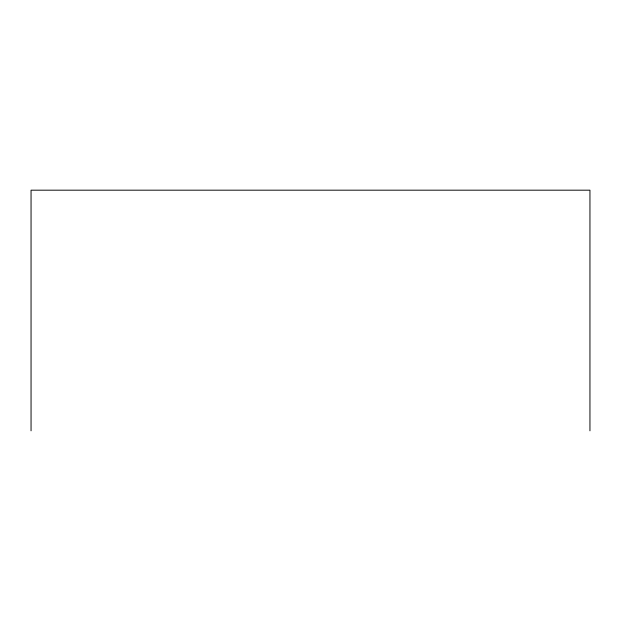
<?xml version="1.0" encoding="UTF-8"?>
<svg xmlns="http://www.w3.org/2000/svg" width="621" height="621" viewBox="0 0 621 621"><rect width="100%" height="100%" fill="white"/><g stroke="black" fill="none" stroke-linecap="round" stroke-linejoin="round"><path stroke-width="0.93" d="M589.95 430.819L589.95 190.181L31.05 190.181L31.05 430.819"/></g></svg>
